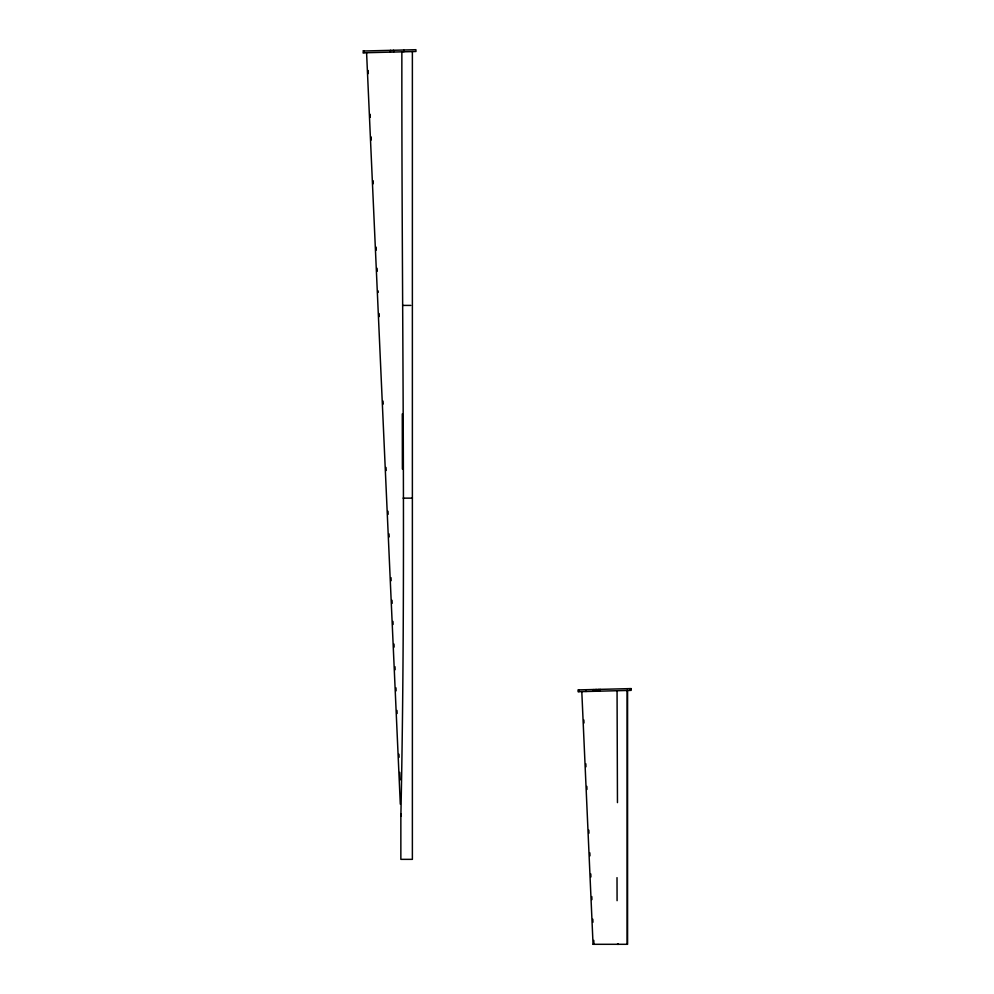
<?xml version="1.0" encoding="UTF-8"?>
<svg xmlns="http://www.w3.org/2000/svg" width="994" height="994" viewBox="0 0 994 994"><rect width="100%" height="100%" fill="white"/><g stroke="black" fill="none" stroke-linecap="round" stroke-linejoin="round"><path stroke-width="1.49" d="M378.13 290.894L378.155 292.41M400.868 816.186L400.955 813.85M390.431 52.123L390.431 50.334M393.599 52.048L393.599 50.259M578.794 689.898L578.843 691.687M595.282 689.488L595.369 691.265M600.14 689.364L600.19 691.153M629.761 688.618L629.848 690.408M598.848 691.178L598.798 689.401M362.835 51.029L415.914 49.7L415.964 51.489L362.885 52.806M363.854 51.005L363.941 52.781M403.726 50.011L403.812 51.787M585.938 689.724L585.988 691.501M593.306 689.538L593.343 691.315M596.673 689.451L596.76 691.228M617.336 944.3L618.343 944.3M402.632 305.406L410.808 305.406M403.117 498.143L412.373 498.143M593.07 944.3L627.574 944.3L627.574 690.457M617.833 944.3L618.467 944.3M583.838 719.991L583.975 723.011M585.814 763.765L585.951 766.784M586.833 786.403L586.969 789.422M588.808 830.176L588.945 833.196M589.827 852.815L589.964 855.834M590.771 873.937L590.908 876.956M591.79 896.576L591.927 899.595M592.809 919.226L592.946 922.246M593.766 940.349L593.903 943.368M593.045 944.151L581.801 691.613M368.165 70.537L368.302 73.556M370.128 114.31L370.265 117.329M371.147 136.948L371.284 139.968M373.123 180.722L373.259 183.741M376.117 247.133L376.254 250.14M377.061 268.256L377.198 271.275M379.099 313.532L379.236 316.552M383.05 401.079L383.187 404.098M386.032 467.491L386.169 470.51M388.008 511.251L388.145 514.271M389.027 533.902L389.163 536.922M391.002 577.663L391.139 580.682M392.021 600.301L392.158 603.321M392.965 621.436L393.102 624.456M393.984 644.075L394.121 647.094M395.003 666.713L395.14 669.732M395.96 687.848L396.097 690.867M396.979 710.486L397.115 713.506M398.954 754.26L399.091 757.279M399.762 772.375L400.11 779.917M400.309 804.171L366.587 52.719M617.063 690.731L617.46 802.618M401.862 51.837C401.564 306.711 406.235 561.647 400.855 816.484L400.855 859.35L412.373 859.35L412.373 51.576M617.013 877.64L617.088 900.676M402.284 413.926L402.384 469.056M627.177 690.234L627.177 944.3M631.115 688.594L578.036 689.911L578.086 691.7L631.165 690.37L631.115 688.594"/></g></svg>
